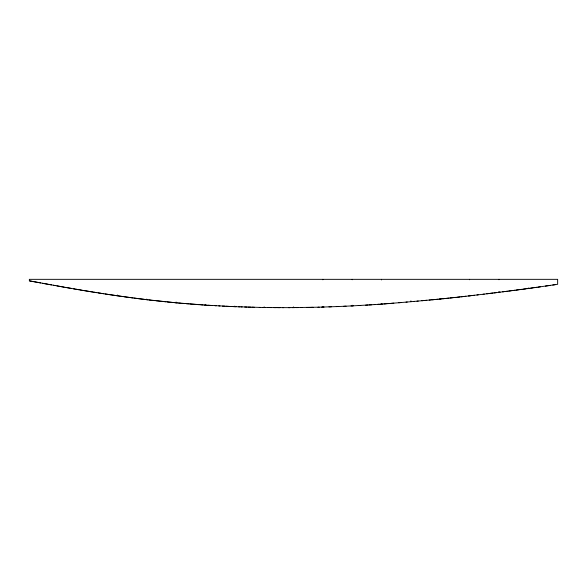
<?xml version="1.0" encoding="UTF-8"?>
<svg xmlns="http://www.w3.org/2000/svg" width="587" height="587" viewBox="0 0 587 587"><rect width="100%" height="100%" fill="white"/><g stroke="black" fill="none" stroke-linecap="round" stroke-linejoin="round"><path stroke-width="0.88" d="M552.756 285.018L555.199 284.658M29.35 280.513L29.35 279.339L557.65 279.339L557.65 284.299L545.411 286.089M550.32 285.377L534.405 287.645M538.059 287.138L540.51 286.786M536.841 287.307L530.743 288.151M527.075 288.65L533.187 287.813M529.525 288.32L523.406 289.149M525.857 288.819L519.73 289.64M522.181 289.31L512.385 290.602M514.836 290.279L508.709 291.071M516.054 290.125L518.504 289.802M511.16 290.756L505.047 291.541M507.491 291.233L483.094 294.248M498.95 292.311L500.168 292.157M502.611 291.849L503.829 291.695M494.071 292.913L496.514 292.612M490.409 293.361L492.853 293.067M486.755 293.808L489.191 293.515M472.058 295.555L484.282 294.109M474.509 295.268L464.699 296.398M476.974 294.975L478.2 294.828M468.375 295.98L470.825 295.694M465.931 296.259L457.361 297.22M461.03 296.809L463.481 296.538M459.804 296.949L453.685 297.616M456.136 297.352L450.009 298.013M452.46 297.748L446.355 298.394M448.791 298.137L442.693 298.768M445.129 298.519L439.025 299.135M435.349 299.495L441.468 298.893M437.799 299.253L431.672 299.84M434.123 299.612L416.99 301.168M429.222 300.067L430.447 299.957M424.32 300.515L426.771 300.295M421.87 300.735L423.095 300.625M406.013 302.129L414.569 301.38M413.336 301.491L418.238 301.058M401.134 302.547L398.69 302.753M407.231 302.019L391.36 303.354M393.804 303.156L384.001 303.927M387.684 303.648L390.135 303.45M386.451 303.743L380.325 304.198M382.775 304.015L369.311 304.932M377.881 304.367L379.099 304.279M374.205 304.616L375.431 304.536M371.762 304.778L350.982 305.952M365.635 305.152L368.086 305.005M358.305 305.57L360.748 305.438M353.425 305.827L343.637 306.297M346.088 306.187L336.292 306.612M338.743 306.509L317.963 307.221M328.962 306.884L331.398 306.796M321.632 307.118L324.075 307.045M319.181 307.184L288.599 307.654M310.633 307.39L313.076 307.339M306.964 307.463L309.408 307.419M300.845 307.559L302.07 307.544M295.951 307.61L298.401 307.588M292.275 307.639L294.725 307.625M289.831 307.654L270.24 307.573M282.472 307.661L283.697 307.661M277.563 307.639L280.021 307.654M273.887 307.61L276.338 307.632M262.932 307.471L271.488 307.588M267.804 307.544L269.022 307.559M265.368 307.507L259.278 307.405M260.481 307.427L233.567 306.619M251.962 307.236L254.398 307.295M248.308 307.133L250.744 307.199M247.09 307.096L244.654 307.023M240.963 306.898L242.196 306.942M238.498 306.81L239.731 306.854M236.033 306.715L229.869 306.458M232.335 306.568L204.247 305.042M226.171 306.289L228.637 306.399M222.473 306.106L224.938 306.231M218.775 305.915L220.008 305.981M215.077 305.71L216.31 305.776M211.467 305.497L212.67 305.57M210.263 305.423L207.857 305.277M206.653 305.196L174.838 302.701M203.043 304.961L200.629 304.792M199.426 304.712L197.019 304.536M195.816 304.448L189.799 303.993M188.596 303.89L186.189 303.699M184.927 303.589L182.403 303.376M181.141 303.266L178.624 303.046M177.362 302.929L145.598 299.553M173.576 302.576L167.266 301.96M166.011 301.835L155.929 300.757M154.777 300.632L152.488 300.368M151.336 300.236L149.039 299.972M147.895 299.832L124.283 296.773M144.453 299.414L137.578 298.556M136.426 298.409L134.137 298.108M132.992 297.954L130.703 297.653M129.558 297.492L116.021 295.591M122.903 296.574L105.029 293.948M114.648 295.393L109.153 294.579M107.781 294.366L89.892 291.556M102.285 293.529L103.657 293.742M100.913 293.309L98.168 292.884M96.796 292.664L93.582 292.15M92.658 292.003L82.54 290.338M88.967 291.401L79.788 289.875M81.622 290.183L76.127 289.252M78.871 289.721L56.895 285.884M73.375 288.775L75.209 289.098M71.533 288.459L66.03 287.498M64.166 287.175L29.35 280.85L40.679 282.949M53.314 285.245L55.105 285.568M49.763 284.607L51.539 284.922M47.995 284.284L42.565 283.294M528.3 287.909L528.3 288.437M498.95 279.339L498.95 279.742M498.95 291.534L498.95 292.245M469.6 279.339L469.6 279.75M469.6 295.298L469.6 295.76M440.25 298.467L440.25 298.981M410.9 300.823L410.9 301.703M381.55 279.339L381.55 279.948M381.55 303.501L381.55 304.051M352.2 279.339L352.2 279.75M352.2 305.24L352.2 305.834M322.85 279.339L322.85 279.794M322.85 306.524L322.85 307.016M293.5 306.913L293.5 307.551M264.15 306.854L264.15 307.427M234.8 306.12L234.8 306.59M205.45 304.337L205.45 305.086M176.1 302.026L176.1 302.789M146.75 299.077L146.75 299.575M117.4 294.99L117.4 295.657"/></g></svg>
